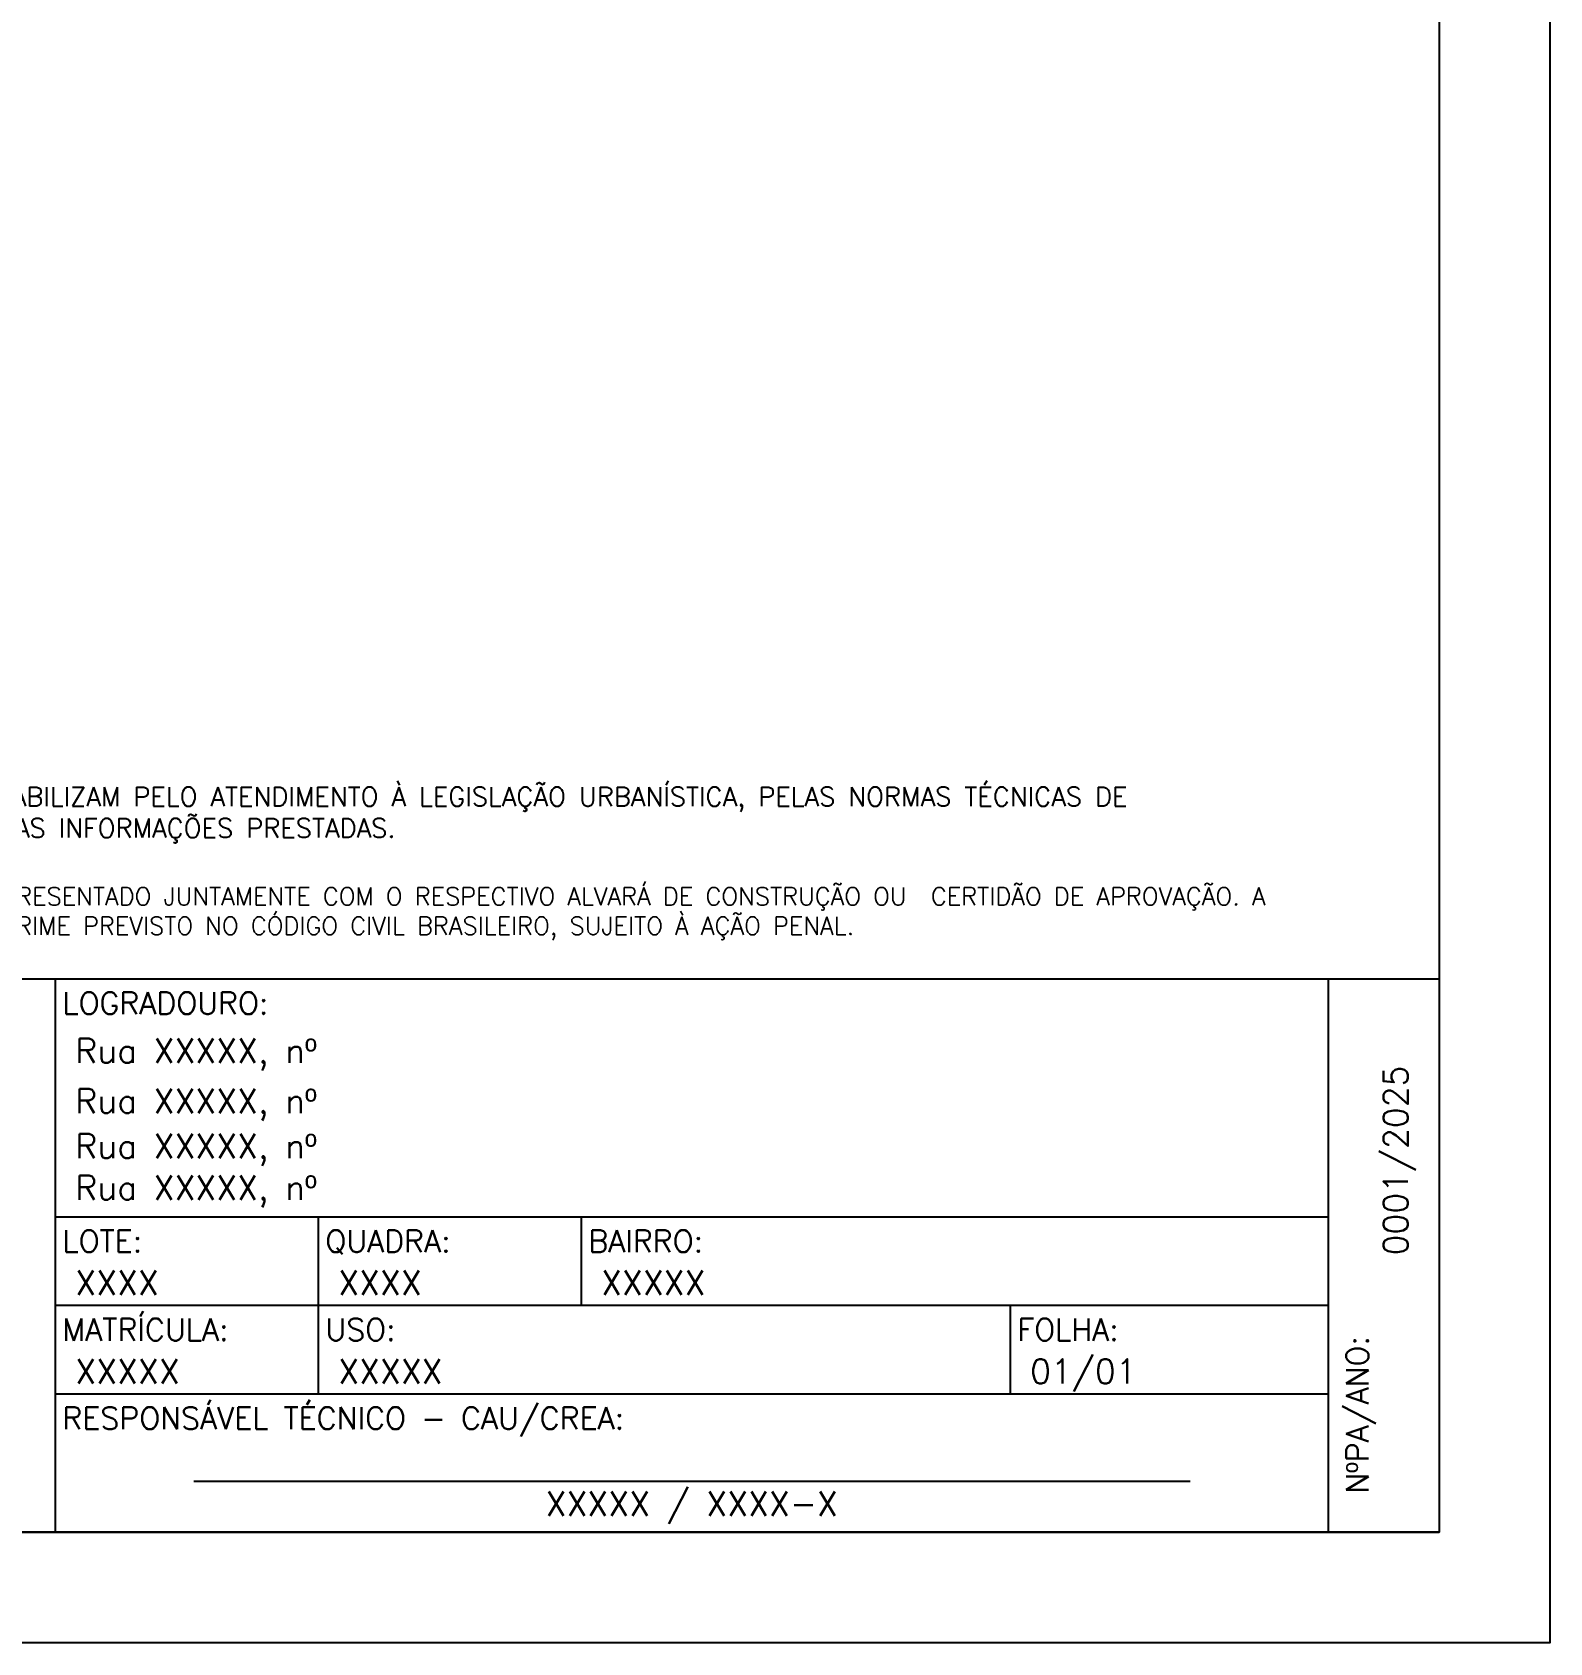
# Paper-space layout 'Layout1' of a CAD drawing. Header units: metres. Extents: x 2269 to 2509, y 667 to 906.
# Drawn here: x 2350.52 to 2364.23, y 798.22 to 812.77 of the extents above; entities that cross this region are included whole.
import ezdxf
from ezdxf.enums import TextEntityAlignment as Align

# ---------------------------------------------------------------- set-up
doc = ezdxf.new("R2010")
doc.units = ezdxf.units.M
doc.header["$LTSCALE"] = 10
doc.header["$MEASUREMENT"] = 0
for name, color, linetype in [('FORMATO', 5, 'Continuous'), ('P01 - SELO PADRÃO', 1, 'Continuous'), ('P02 - SELO PADRÃO', 2, 'Continuous'), ('P04 - SELO PADRÃO', 4, 'Continuous'), ('P06 - SELO-PADRÃO', 6, 'Continuous')]:
    doc.layers.add(name, color=color, linetype=linetype)
doc.styles.add('LEGENDA', font='romans.shx', dxfattribs={"height": 2.2})
doc.styles.get("Standard").update_dxf_attribs({"font": 'romans.shx', "height": 0.625})

# ---------------------------------------------------------------- blocks, each defined once
blk = doc.blocks.new('Frmato A1 Principal')
at = {"layer": 'FORMATO', "color": 2}
blk.add_lwpolyline([(-420.5, 297), (420.5, 297), (420.5, -297), (-420.5, -297)], close=True, dxfattribs=at)
at = {"layer": 'FORMATO', "color": 6}
blk.add_lwpolyline([(-395.5, 287), (410.5, 287), (410.5, -287), (-395.5, -287)], close=True, dxfattribs=at)
blk = doc.blocks.new('Carimbo principal_A1')
at = {"layer": 'FORMATO', "xscale": 0.1, "yscale": 0.1, "zscale": 0.1}
blk.add_blockref('Frmato A1 Principal', (2322.18, 827.918), dxfattribs=at)
blk = doc.blocks.new('SELO_PADRAO_BETIM')
for p, q in [((-17.5, 5), (0, 5)), ((-17.5, 0), (0, 0))]:
    blk.add_line(p, q)
at = {"layer": 'P01 - SELO PADRÃO'}
for p, q in [((-12.5, 2.85), (-1, 2.85)), ((-10.125, 2.85), (-10.125, 1.244)), ((-7.75, 2.85), (-7.75, 2.05)), ((-12.5, 2.05), (-1, 2.05)), ((-3.875, 2.05), (-3.875, 1.25)), ((-12.5, 1.25), (-1, 1.25)), ((-11.25, 0.461), (-2.25, 0.461))]:
    blk.add_line(p, q, dxfattribs=at)
at = {"layer": 'P06 - SELO-PADRÃO'}
for p, q in [((-12.5, 0), (-12.5, 5)), ((-1, 0), (-1, 5)), ((-17.5, 0), (0, 0))]:
    blk.add_line(p, q, dxfattribs=at)
at = {"layer": 'P06 - SELO-PADRÃO', "color": 6}
blk.add_lwpolyline([(0, 0), (-17.5, 0), (-17.5, 5), (0, 5)], close=True, dxfattribs=at)
at = {"layer": 'P02 - SELO PADRÃO', "attachment_point": 1}
for s, insert, char_height, width in [('O RT E O PROPRIETÁRIO SE RESPONSABILIZAM PELO ATENDIMENTO À LEGISLAÇÃO URBANÍSTICA, PELAS NORMAS TÉCNICAS DE ACESSIBILIDADE E PELA VERACIDADE DAS INFORMAÇÕES PRESTADAS.', (-17.28, 6.732), 0.171072, 17.5), ('ESTE PROJETO SOMENTE É VÁLIDO SE APRESENTADO JUNTAMENTE COM O RESPECTIVO ALVARÁ DE CONSTRUÇÃO OU  CERTIDÃO DE APROVAÇÃO. A FALSIFICAÇÃO DESTE CONSTITUI-SE EM CRIME PREVISTO NO CÓDIGO CIVIL BRASILEIRO, SUJEITO À AÇÃO PENAL.', (-17.311, 5.825), 0.16, 17.53125)]:
    blk.add_mtext(s, dxfattribs=dict(at, insert=insert, char_height=char_height, width=width))
at = {"layer": 'P02 - SELO PADRÃO', "style": 'LEGENDA'}
for tag, p in [('LOGRADOURO_1', (-12.319, 4.239)), ('LOGRADOURO_2', (-12.319, 3.786)), ('LOGRADOURO_3', (-12.319, 3.378)), ('LOGRADOURO_4', (-12.319, 3.003)), ('LOTE', (-12.319, 2.143)), ('QUADRA', (-9.944, 2.143)), ('BAIRRO', (-7.569, 2.143)), ('MATRICULA', (-12.319, 1.343)), ('USO', (-9.944, 1.343)), ('FOLHA', (-3.694, 1.343))]:
    blk.add_attdef(tag, p, '', height=0.22, dxfattribs=at)
blk.add_attdef('PA/ANO', (-0.282, 2.5), '', height=0.22, rotation=90, dxfattribs=at)
blk.add_attdef('RESPONSAVEL', text='', height=0.22, dxfattribs=at).set_placement((-6.75, 0.148), align=Align.CENTER)
at = {"layer": 'P04 - SELO PADRÃO'}
for s, p in [('LOGRADOURO:', (-12.436, 4.68)), ('LOTE:', (-12.436, 2.53)), ('QUADRA:', (-10.061, 2.53)), ('BAIRRO:', (-7.686, 2.53)), ('MATRÍCULA:', (-12.436, 1.73)), ('USO:', (-10.061, 1.73)), ('FOLHA:', (-3.811, 1.73)), ('RESPONSÁVEL TÉCNICO - CAU/CREA:', (-12.436, 0.93))]:
    blk.add_text(s, height=0.2, dxfattribs=at).set_placement(p)
blk.add_text('NºPA/ANO:', height=0.2, rotation=90, dxfattribs=at).set_placement((-0.638, 0.347))

psp = doc.layouts.get("Layout1")

# ---------------------------------------------------------------- block references
psp.add_blockref('Carimbo principal_A1', (0, 0))
at = {"layer": 'P02 - SELO PADRÃO'}
psp.add_blockref('SELO_PADRAO_BETIM', (2363.23, 799.218), dxfattribs=at).add_auto_attribs({'PA/ANO': '0001/2025', 'LOGRADOURO_1': 'Rua XXXXX, nº', 'LOGRADOURO_2': 'Rua XXXXX, nº', 'LOGRADOURO_3': 'Rua XXXXX, nº', 'LOGRADOURO_4': 'Rua XXXXX, nº', 'LOTE': 'XXXX', 'QUADRA': 'XXXX', 'BAIRRO': 'XXXXX', 'MATRICULA': 'XXXXX', 'USO': 'XXXXX', 'FOLHA': '01/01', 'RESPONSAVEL': 'XXXXX / XXXX-X'})

doc.saveas('drawing.dxf')
